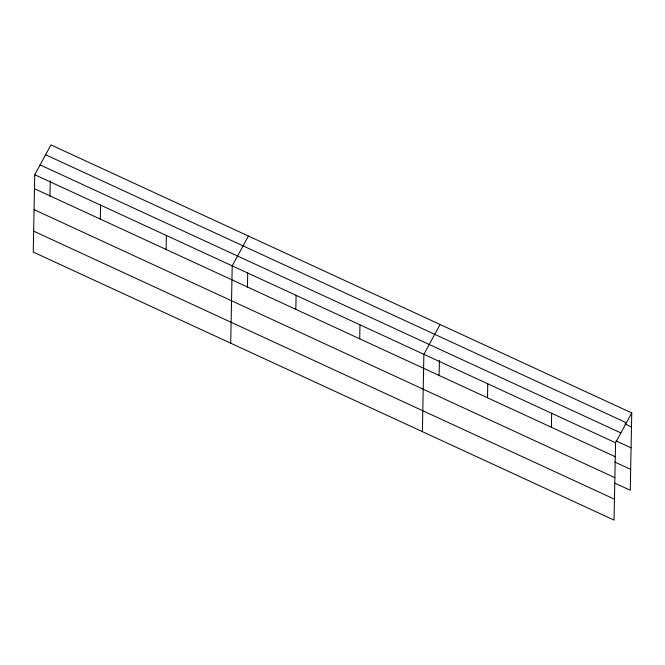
<?xml version="1.0" encoding="UTF-8"?>
<svg xmlns="http://www.w3.org/2000/svg" width="665" height="665" viewBox="0 0 665 665"><rect width="100%" height="100%" fill="white"/><g stroke="black" fill="none" stroke-linecap="round" stroke-linejoin="round"><path stroke-width="1" d="M34.738 174.729L33.25 252.06L614.053 520.096L615.541 442.765L631.75 412.94L50.947 144.904L34.738 174.729L615.541 442.765M49.958 196.2L50.257 180.822M100.29 219.093L100.556 205.111M166.117 249.466L166.383 235.485M230.722 343.19L232.21 265.859L248.419 236.042M247.438 287.338L247.713 272.974M295.825 309.325L296.1 295.343M359.715 338.809L359.981 324.828M422.391 431.643L423.871 354.312L440.089 324.487M439.1 375.783L439.399 360.405M487.495 397.778L487.761 383.796M551.385 427.263L551.651 413.281M631.75 412.94L630.262 490.271L614.294 482.898M45.594 154.745L626.397 422.782M624.909 423.888L631.484 426.922M40.083 164.887L620.886 432.923M616.048 440.895L631.077 447.828M34.464 188.71L615.275 456.747M614.693 461.992L630.669 469.365M34.065 209.616L614.867 477.653M33.649 231.154L614.452 499.191"/></g></svg>
